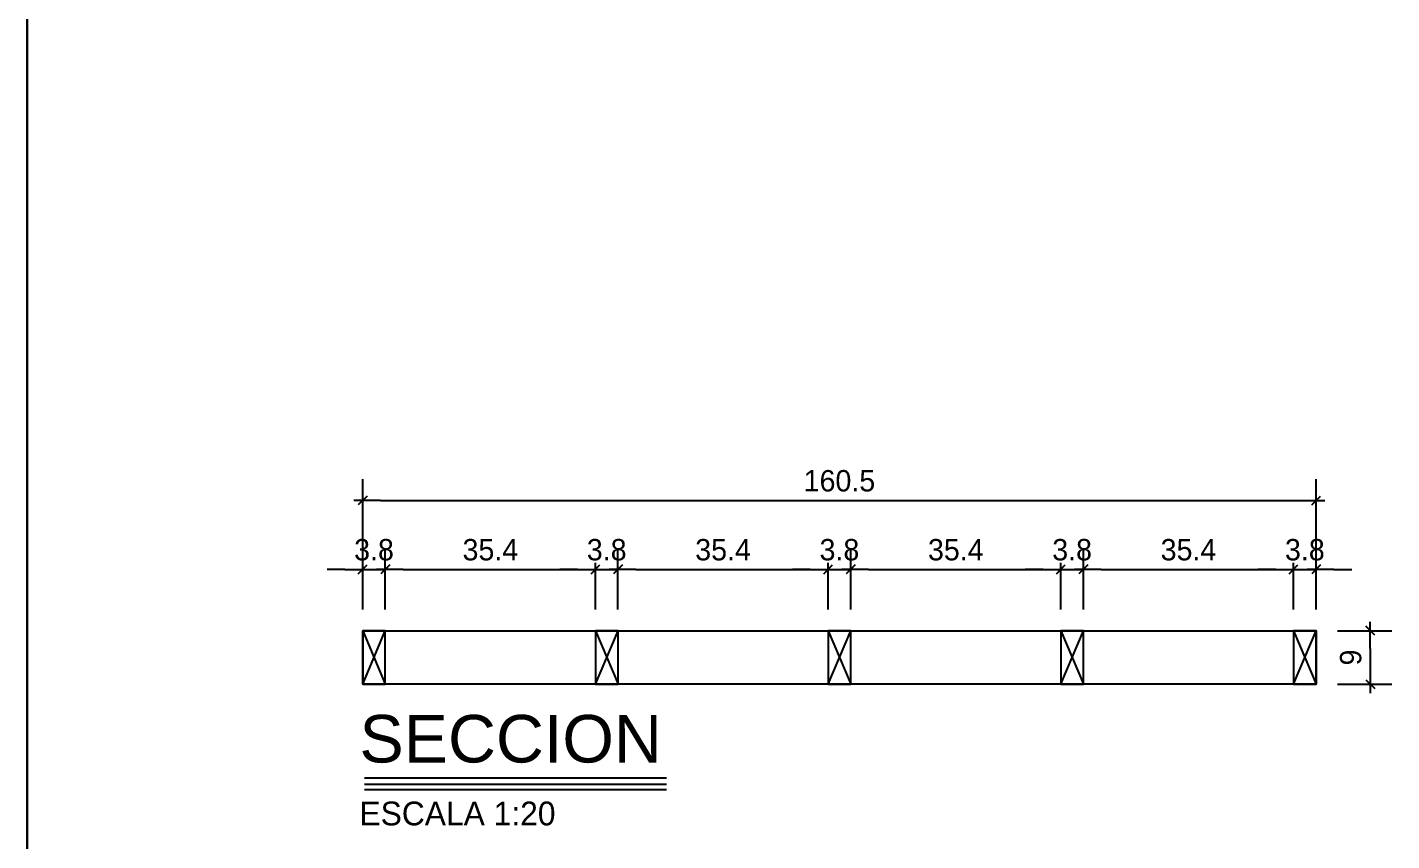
# Model space of a CAD drawing. Header units: millimetres. Extents: x 19458 to 19801, y 4351 to 4752.
# Drawn here: x 19614.326 to 19616.623, y 4508.332 to 4509.701 of the extents above; entities that cross this region are included whole.
import ezdxf
from ezdxf.enums import TextEntityAlignment as Align

# ---------------------------------------------------------------- set-up
doc = ezdxf.new("R2010")
doc.units = ezdxf.units.MM
for name, color, linetype in [('0 @ 0.2', 7, 'Continuous'), ('cotas', 1, 'Continuous'), ('cotas @ 200', 1, 'Continuous'), ('cotas @ 300', 1, 'Continuous'), ('cotas @ 400', 1, 'Continuous'), ('cotas @ 500', 1, 'Continuous'), ('PANELES PARED', 2, 'Continuous'), ('TEXTOS TITULOS @ 0.2', 3, 'Continuous')]:
    doc.layers.add(name, color=color, linetype=linetype)
doc.styles.add('century gothic', font='GOTHIC.TTF')
doc.styles.add('NOTAS', font='GOTHIC.TTF')
doc.styles.add('SMCtitulos', font='sanss___.ttf')
doc.dimstyles.new('ANOTATIVE 100 SMCONSTRUCCIONES', dxfattribs={"dimscale": 0, "dimtxt": 0.18, "dimasz": 0.15, "dimexe": 0.18, "dimexo": 0.09, "dimgap": 0.1, "dimtad": 1, "dimzin": 0, "dimdsep": 46, "dimtxsty": 'century gothic', "dimblk1": 'FLECHA1', "dimblk2": 'FLECHA1', "dimsah": 1, "dimcen": 0.18, "dimdle": 0.075, "dimclrd": 1, "dimclre": 1, "dimclrt": 2, "dimaunit": 1, "dimadec": 0, "dimazin": 0, "dimtfac": 0.75, "dimtix": 1, "dimtmove": 2, "dimatfit": 3, "dimfxl": 0.09, "dimtvp": 1.5, "dimtfill": 1, "dimtolj": 1, "dimtzin": 0, "dimarcsym": 0})
doc.dimstyles.new('ANOTATIVE CM SMCONSTRUCCIONES', dxfattribs={"dimscale": 0, "dimtxt": 0.18, "dimasz": 0.15, "dimexe": 0.18, "dimexo": 0.18, "dimgap": 0.07, "dimtad": 1, "dimdec": 1, "dimlfac": 100, "dimdsep": 46, "dimtxsty": 'century gothic', "dimblk1": 'FLECHA1', "dimblk2": 'FLECHA1', "dimsah": 1, "dimcen": 0.18, "dimdle": 0.075, "dimclrd": 1, "dimclre": 1, "dimclrt": 2, "dimaunit": 1, "dimadec": 0, "dimazin": 2, "dimtfac": 0.75, "dimtdec": 1, "dimtix": 1, "dimtmove": 2, "dimatfit": 3, "dimfxl": 0.09, "dimtvp": 1.5, "dimtfill": 1, "dimtolj": 1, "dimtzin": 0, "dimarcsym": 0})

# ---------------------------------------------------------------- blocks, each defined once
blk = doc.blocks.new('FLECHA1')
at = {"color": 4}
blk.add_line((-0.246176, -0.248081), (0.248081, 0.25), dxfattribs=at)
at = {"color": 1}
blk.add_line((-1, 0), (0.496162, 0), dxfattribs=at)
blk = doc.blocks.new('*D1568')
at = {"layer": 'cotas', "color": 1, "lineweight": -2, "transparency": 16777216}
for p, q in [((19614.326, 4625.8448), (19614.326, 4700.8448)), ((19570.9836, 4550.8448), (19524.326, 4550.8448)), ((19614.326, 4548.4298), (19614.326, 4550.8448)), ((19570.5339, 4548.4298), (19524.326, 4548.4298)), ((19614.326, 4473.4298), (19614.326, 4398.4298))]:
    blk.add_line(p, q, dxfattribs=at)
at = {"layer": 'Defpoints', "color": 0, "transparency": 16777216}
for p in [(19614.326, 4550.8448), (19615.9836, 4550.8448), (19615.5339, 4548.4298)]:
    blk.add_point(p, dxfattribs=at)
at = {"layer": 'cotas', "color": 1, "lineweight": -2, "transparency": 16777216, "xscale": 75, "yscale": 75, "zscale": 75}
for p, rotation in [((19614.326, 4550.8448), 270), ((19614.326, 4548.4298), 90)]:
    blk.add_blockref('FLECHA1', p, dxfattribs=dict(at, rotation=rotation))
at = {"layer": 'cotas', "color": 2, "transparency": 16777216, "insert": (19517.3376, 4549.6373), "char_height": 90, "attachment_point": 5, "rotation": 90, "style": 'century gothic', "bg_fill": 3, "box_fill_scale": 1.1, "bg_fill_color": 256, "bg_fill_true_color": 13158600, "bg_fill_transparency": 0}
blk.add_mtext('\\A1;2.42', dxfattribs=at)
blk = doc.blocks.new('*D1597')
at = {"layer": 'cotas', "color": 1, "lineweight": -2, "transparency": 16777216}
for p, q in [((19614.326, 4580.8448), (19614.326, 4610.8448)), ((19597.9836, 4550.8448), (19578.326, 4550.8448)), ((19614.326, 4548.4298), (19614.326, 4550.8448)), ((19597.5339, 4548.4298), (19578.326, 4548.4298)), ((19614.326, 4518.4298), (19614.326, 4488.4298))]:
    blk.add_line(p, q, dxfattribs=at)
at = {"layer": 'Defpoints', "color": 0, "transparency": 16777216}
for p in [(19614.326, 4550.8448), (19615.9836, 4550.8448), (19615.5339, 4548.4298)]:
    blk.add_point(p, dxfattribs=at)
at = {"layer": 'cotas', "color": 1, "lineweight": -2, "transparency": 16777216, "xscale": 30, "yscale": 30, "zscale": 30}
for p, rotation in [((19614.326, 4550.8448), 270), ((19614.326, 4548.4298), 90)]:
    blk.add_blockref('FLECHA1', p, dxfattribs=dict(at, rotation=rotation))
at = {"layer": 'cotas', "color": 2, "transparency": 16777216, "insert": (19575.5307, 4549.6373), "char_height": 36, "attachment_point": 5, "rotation": 90, "style": 'century gothic', "bg_fill": 3, "box_fill_scale": 1.1, "bg_fill_color": 256, "bg_fill_true_color": 13158600, "bg_fill_transparency": 0}
blk.add_mtext('\\A1;2.42', dxfattribs=at)
blk = doc.blocks.new('*D1614')
at = {"layer": 'cotas', "color": 1, "lineweight": -2, "transparency": 16777216}
for p, q in [((19614.326, 4595.8448), (19614.326, 4640.8448)), ((19588.9836, 4550.8448), (19560.326, 4550.8448)), ((19614.326, 4548.4298), (19614.326, 4550.8448)), ((19588.5339, 4548.4298), (19560.326, 4548.4298)), ((19614.326, 4503.4298), (19614.326, 4458.4298))]:
    blk.add_line(p, q, dxfattribs=at)
at = {"layer": 'Defpoints', "color": 0, "transparency": 16777216}
for p in [(19614.326, 4550.8448), (19615.9836, 4550.8448), (19615.5339, 4548.4298)]:
    blk.add_point(p, dxfattribs=at)
at = {"layer": 'cotas', "color": 1, "lineweight": -2, "transparency": 16777216, "xscale": 45, "yscale": 45, "zscale": 45}
for p, rotation in [((19614.326, 4550.8448), 270), ((19614.326, 4548.4298), 90)]:
    blk.add_blockref('FLECHA1', p, dxfattribs=dict(at, rotation=rotation))
at = {"layer": 'cotas', "color": 2, "transparency": 16777216, "insert": (19556.133, 4549.6373), "char_height": 54, "attachment_point": 5, "rotation": 90, "style": 'century gothic', "bg_fill": 3, "box_fill_scale": 1.1, "bg_fill_color": 256, "bg_fill_true_color": 13158600, "bg_fill_transparency": 0}
blk.add_mtext('\\A1;2.42', dxfattribs=at)
blk = doc.blocks.new('*D1620')
at = {"layer": 'cotas', "color": 1, "lineweight": -2, "transparency": 16777216}
for p, q in [((19614.326, 4610.8448), (19614.326, 4670.8448)), ((19579.9836, 4550.8448), (19542.326, 4550.8448)), ((19614.326, 4548.4298), (19614.326, 4550.8448)), ((19579.5339, 4548.4298), (19542.326, 4548.4298)), ((19614.326, 4488.4298), (19614.326, 4428.4298))]:
    blk.add_line(p, q, dxfattribs=at)
at = {"layer": 'Defpoints', "color": 0, "transparency": 16777216}
for p in [(19614.326, 4550.8448), (19615.9836, 4550.8448), (19615.5339, 4548.4298)]:
    blk.add_point(p, dxfattribs=at)
at = {"layer": 'cotas', "color": 1, "lineweight": -2, "transparency": 16777216, "xscale": 60, "yscale": 60, "zscale": 60}
for p, rotation in [((19614.326, 4550.8448), 270), ((19614.326, 4548.4298), 90)]:
    blk.add_blockref('FLECHA1', p, dxfattribs=dict(at, rotation=rotation))
at = {"layer": 'cotas', "color": 2, "transparency": 16777216, "insert": (19536.7353, 4549.6373), "char_height": 72, "attachment_point": 5, "rotation": 90, "style": 'century gothic', "bg_fill": 3, "box_fill_scale": 1.1, "bg_fill_color": 256, "bg_fill_true_color": 13158600, "bg_fill_transparency": 0}
blk.add_mtext('\\A1;2.42', dxfattribs=at)
blk = doc.blocks.new('PZ1')
at = {"layer": 'PANELES PARED'}
for p, q in [((19503.9863, 4507.8495), (19504.0243, 4507.7595)), ((19503.9863, 4507.7595), (19504.0243, 4507.8495))]:
    blk.add_line(p, q, dxfattribs=at)
blk.add_lwpolyline([(19503.9863, 4507.7595), (19504.0243, 4507.7595), (19504.0243, 4507.8495), (19503.9863, 4507.8495)], close=True, dxfattribs=at)
blk = doc.blocks.new('*U14')
at = {"color": 2}
blk.add_line((0, 0.052), (2.541, 0.052), dxfattribs=at)
at = {"color": 250}
blk.add_line((0, 0), (2.541, 0), dxfattribs=at)
at = {"color": 7}
blk.add_line((0, -0.047), (2.541, -0.047), dxfattribs=at)
at = {"color": 0, "linetype": 'ByBlock', "lineweight": -2, "style": 'NOTAS'}
for tag, p in [('1TITLE', (0.027, 1.014)), ('2TITLE', (-0.043, 0.181))]:
    blk.add_attdef(tag, p, '', height=0.3, dxfattribs=at)
blk.add_attdef('SCALE', text='', height=0.18, dxfattribs=at).set_placement((-0.043, -0.148), align=Align.TOP_LEFT)
blk = doc.blocks.new('*D1105')
at = {"color": 1, "lineweight": -2, "transparency": 16777216}
for p, q in [((19616.5317, 4508.6856), (19616.6229, 4508.6856)), ((19616.5869, 4508.6556), (19616.5869, 4508.6256)), ((19616.5317, 4508.5956), (19616.6229, 4508.5956))]:
    blk.add_line(p, q, dxfattribs=at)
at = {"layer": 'Defpoints', "color": 0, "transparency": 16777216}
for p in [(19616.4957, 4508.6856), (19616.4957, 4508.5956), (19616.5869, 4508.5956)]:
    blk.add_point(p, dxfattribs=at)
at = {"color": 1, "lineweight": -2, "transparency": 16777216, "xscale": 0.03, "yscale": 0.03, "zscale": 0.03}
for p, rotation in [((19616.5869, 4508.6856), 90), ((19616.5869, 4508.5956), 270)]:
    blk.add_blockref('FLECHA1', p, dxfattribs=dict(at, rotation=rotation))
at = {"color": 2, "transparency": 16777216, "insert": (19616.554, 4508.6406), "char_height": 0.036, "attachment_point": 5, "rotation": 90, "style": 'century gothic', "bg_fill": 3, "box_fill_scale": 1.1, "bg_fill_color": 256, "bg_fill_true_color": 13158600, "bg_fill_transparency": 0}
blk.add_mtext('\\A1;9', dxfattribs=at)
blk = doc.blocks.new('*D1108')
at = {"color": 1, "lineweight": -2, "transparency": 16777216}
for p, q in [((19614.8907, 4508.7216), (19614.8907, 4508.8248)), ((19614.9287, 4508.7216), (19614.9287, 4508.8248)), ((19614.8607, 4508.7888), (19614.8307, 4508.7888)), ((19614.8907, 4508.7888), (19614.9287, 4508.7888)), ((19614.9587, 4508.7888), (19614.9887, 4508.7888))]:
    blk.add_line(p, q, dxfattribs=at)
at = {"layer": 'Defpoints', "color": 0, "transparency": 16777216}
for p in [(19614.9287, 4508.7888), (19614.8907, 4508.6856), (19614.9287, 4508.6856)]:
    blk.add_point(p, dxfattribs=at)
at = {"color": 1, "lineweight": -2, "transparency": 16777216, "xscale": 0.03, "yscale": 0.03, "zscale": 0.03}
blk.add_blockref('FLECHA1', (19614.8907, 4508.7888), dxfattribs=at)
at = {"color": 1, "lineweight": -2, "transparency": 16777216, "xscale": 0.03, "yscale": 0.03, "zscale": 0.03, "rotation": 180}
blk.add_blockref('FLECHA1', (19614.9287, 4508.7888), dxfattribs=at)
at = {"color": 2, "transparency": 16777216, "insert": (19614.9097, 4508.8217), "char_height": 0.036, "attachment_point": 5, "style": 'century gothic', "bg_fill": 3, "box_fill_scale": 1.1, "bg_fill_color": 256, "bg_fill_true_color": 13158600, "bg_fill_transparency": 0}
blk.add_mtext('\\A1;3.8', dxfattribs=at)
blk = doc.blocks.new('*D1109')
at = {"color": 1, "lineweight": -2, "transparency": 16777216}
for p, q in [((19614.9287, 4508.7216), (19614.9287, 4508.8248)), ((19615.2824, 4508.7216), (19615.2824, 4508.8248)), ((19614.9587, 4508.7888), (19615.2524, 4508.7888))]:
    blk.add_line(p, q, dxfattribs=at)
at = {"layer": 'Defpoints', "color": 0, "transparency": 16777216}
for p in [(19615.2824, 4508.7888), (19614.9287, 4508.6856), (19615.2824, 4508.6856)]:
    blk.add_point(p, dxfattribs=at)
at = {"color": 1, "lineweight": -2, "transparency": 16777216, "xscale": 0.03, "yscale": 0.03, "zscale": 0.03, "rotation": 180}
blk.add_blockref('FLECHA1', (19614.9287, 4508.7888), dxfattribs=at)
at = {"color": 1, "lineweight": -2, "transparency": 16777216, "xscale": 0.03, "yscale": 0.03, "zscale": 0.03}
blk.add_blockref('FLECHA1', (19615.2824, 4508.7888), dxfattribs=at)
at = {"color": 2, "transparency": 16777216, "insert": (19615.1056, 4508.8217), "char_height": 0.036, "attachment_point": 5, "style": 'century gothic', "bg_fill": 3, "box_fill_scale": 1.1, "bg_fill_color": 256, "bg_fill_true_color": 13158600, "bg_fill_transparency": 0}
blk.add_mtext('\\A1;35.4', dxfattribs=at)
blk = doc.blocks.new('*D1110')
at = {"color": 1, "lineweight": -2, "transparency": 16777216}
for p, q in [((19615.2824, 4508.7216), (19615.2824, 4508.8248)), ((19615.3204, 4508.7216), (19615.3204, 4508.8248)), ((19615.2524, 4508.7888), (19615.2224, 4508.7888)), ((19615.2824, 4508.7888), (19615.3204, 4508.7888)), ((19615.3504, 4508.7888), (19615.3804, 4508.7888))]:
    blk.add_line(p, q, dxfattribs=at)
at = {"layer": 'Defpoints', "color": 0, "transparency": 16777216}
for p in [(19615.3204, 4508.7888), (19615.2824, 4508.6856), (19615.3204, 4508.6856)]:
    blk.add_point(p, dxfattribs=at)
at = {"color": 1, "lineweight": -2, "transparency": 16777216, "xscale": 0.03, "yscale": 0.03, "zscale": 0.03}
blk.add_blockref('FLECHA1', (19615.2824, 4508.7888), dxfattribs=at)
at = {"color": 1, "lineweight": -2, "transparency": 16777216, "xscale": 0.03, "yscale": 0.03, "zscale": 0.03, "rotation": 180}
blk.add_blockref('FLECHA1', (19615.3204, 4508.7888), dxfattribs=at)
at = {"color": 2, "transparency": 16777216, "insert": (19615.3014, 4508.8217), "char_height": 0.036, "attachment_point": 5, "style": 'century gothic', "bg_fill": 3, "box_fill_scale": 1.1, "bg_fill_color": 256, "bg_fill_true_color": 13158600, "bg_fill_transparency": 0}
blk.add_mtext('\\A1;3.8', dxfattribs=at)
blk = doc.blocks.new('*D1111')
at = {"color": 1, "lineweight": -2, "transparency": 16777216}
for p, q in [((19615.3204, 4508.7216), (19615.3204, 4508.8248)), ((19615.6742, 4508.7216), (19615.6742, 4508.8248)), ((19615.3504, 4508.7888), (19615.6442, 4508.7888))]:
    blk.add_line(p, q, dxfattribs=at)
at = {"layer": 'Defpoints', "color": 0, "transparency": 16777216}
for p in [(19615.6742, 4508.7888), (19615.3204, 4508.6856), (19615.6742, 4508.6856)]:
    blk.add_point(p, dxfattribs=at)
at = {"color": 1, "lineweight": -2, "transparency": 16777216, "xscale": 0.03, "yscale": 0.03, "zscale": 0.03, "rotation": 180}
blk.add_blockref('FLECHA1', (19615.3204, 4508.7888), dxfattribs=at)
at = {"color": 1, "lineweight": -2, "transparency": 16777216, "xscale": 0.03, "yscale": 0.03, "zscale": 0.03}
blk.add_blockref('FLECHA1', (19615.6742, 4508.7888), dxfattribs=at)
at = {"color": 2, "transparency": 16777216, "insert": (19615.4973, 4508.8217), "char_height": 0.036, "attachment_point": 5, "style": 'century gothic', "bg_fill": 3, "box_fill_scale": 1.1, "bg_fill_color": 256, "bg_fill_true_color": 13158600, "bg_fill_transparency": 0}
blk.add_mtext('\\A1;35.4', dxfattribs=at)
blk = doc.blocks.new('*D1112')
at = {"color": 1, "lineweight": -2, "transparency": 16777216}
for p, q in [((19615.6742, 4508.7216), (19615.6742, 4508.8248)), ((19615.7122, 4508.7216), (19615.7122, 4508.8248)), ((19615.6442, 4508.7888), (19615.6142, 4508.7888)), ((19615.6742, 4508.7888), (19615.7122, 4508.7888)), ((19615.7422, 4508.7888), (19615.7722, 4508.7888))]:
    blk.add_line(p, q, dxfattribs=at)
at = {"layer": 'Defpoints', "color": 0, "transparency": 16777216}
for p in [(19615.7122, 4508.7888), (19615.6742, 4508.6856), (19615.7122, 4508.6856)]:
    blk.add_point(p, dxfattribs=at)
at = {"color": 1, "lineweight": -2, "transparency": 16777216, "xscale": 0.03, "yscale": 0.03, "zscale": 0.03}
blk.add_blockref('FLECHA1', (19615.6742, 4508.7888), dxfattribs=at)
at = {"color": 1, "lineweight": -2, "transparency": 16777216, "xscale": 0.03, "yscale": 0.03, "zscale": 0.03, "rotation": 180}
blk.add_blockref('FLECHA1', (19615.7122, 4508.7888), dxfattribs=at)
at = {"color": 2, "transparency": 16777216, "insert": (19615.6932, 4508.8217), "char_height": 0.036, "attachment_point": 5, "style": 'century gothic', "bg_fill": 3, "box_fill_scale": 1.1, "bg_fill_color": 256, "bg_fill_true_color": 13158600, "bg_fill_transparency": 0}
blk.add_mtext('\\A1;3.8', dxfattribs=at)
blk = doc.blocks.new('*D1113')
at = {"color": 1, "lineweight": -2, "transparency": 16777216}
for p, q in [((19615.7122, 4508.7216), (19615.7122, 4508.8248)), ((19616.0659, 4508.7216), (19616.0659, 4508.8248)), ((19615.7422, 4508.7888), (19616.0359, 4508.7888))]:
    blk.add_line(p, q, dxfattribs=at)
at = {"layer": 'Defpoints', "color": 0, "transparency": 16777216}
for p in [(19616.0659, 4508.7888), (19615.7122, 4508.6856), (19616.0659, 4508.6856)]:
    blk.add_point(p, dxfattribs=at)
at = {"color": 1, "lineweight": -2, "transparency": 16777216, "xscale": 0.03, "yscale": 0.03, "zscale": 0.03, "rotation": 180}
blk.add_blockref('FLECHA1', (19615.7122, 4508.7888), dxfattribs=at)
at = {"color": 1, "lineweight": -2, "transparency": 16777216, "xscale": 0.03, "yscale": 0.03, "zscale": 0.03}
blk.add_blockref('FLECHA1', (19616.0659, 4508.7888), dxfattribs=at)
at = {"color": 2, "transparency": 16777216, "insert": (19615.8891, 4508.8217), "char_height": 0.036, "attachment_point": 5, "style": 'century gothic', "bg_fill": 3, "box_fill_scale": 1.1, "bg_fill_color": 256, "bg_fill_true_color": 13158600, "bg_fill_transparency": 0}
blk.add_mtext('\\A1;35.4', dxfattribs=at)
blk = doc.blocks.new('*D1114')
at = {"color": 1, "lineweight": -2, "transparency": 16777216}
for p, q in [((19616.0659, 4508.7216), (19616.0659, 4508.8248)), ((19616.1039, 4508.7216), (19616.1039, 4508.8248)), ((19616.0359, 4508.7888), (19616.0059, 4508.7888)), ((19616.0659, 4508.7888), (19616.1039, 4508.7888)), ((19616.1339, 4508.7888), (19616.1639, 4508.7888))]:
    blk.add_line(p, q, dxfattribs=at)
at = {"layer": 'Defpoints', "color": 0, "transparency": 16777216}
for p in [(19616.1039, 4508.7888), (19616.0659, 4508.6856), (19616.1039, 4508.6856)]:
    blk.add_point(p, dxfattribs=at)
at = {"color": 1, "lineweight": -2, "transparency": 16777216, "xscale": 0.03, "yscale": 0.03, "zscale": 0.03}
blk.add_blockref('FLECHA1', (19616.0659, 4508.7888), dxfattribs=at)
at = {"color": 1, "lineweight": -2, "transparency": 16777216, "xscale": 0.03, "yscale": 0.03, "zscale": 0.03, "rotation": 180}
blk.add_blockref('FLECHA1', (19616.1039, 4508.7888), dxfattribs=at)
at = {"color": 2, "transparency": 16777216, "insert": (19616.0849, 4508.8217), "char_height": 0.036, "attachment_point": 5, "style": 'century gothic', "bg_fill": 3, "box_fill_scale": 1.1, "bg_fill_color": 256, "bg_fill_true_color": 13158600, "bg_fill_transparency": 0}
blk.add_mtext('\\A1;3.8', dxfattribs=at)
blk = doc.blocks.new('*D1115')
at = {"color": 1, "lineweight": -2, "transparency": 16777216}
for p, q in [((19616.1039, 4508.7216), (19616.1039, 4508.8248)), ((19616.4577, 4508.7216), (19616.4577, 4508.8248)), ((19616.1339, 4508.7888), (19616.4277, 4508.7888))]:
    blk.add_line(p, q, dxfattribs=at)
at = {"layer": 'Defpoints', "color": 0, "transparency": 16777216}
for p in [(19616.4577, 4508.7888), (19616.1039, 4508.6856), (19616.4577, 4508.6856)]:
    blk.add_point(p, dxfattribs=at)
at = {"color": 1, "lineweight": -2, "transparency": 16777216, "xscale": 0.03, "yscale": 0.03, "zscale": 0.03, "rotation": 180}
blk.add_blockref('FLECHA1', (19616.1039, 4508.7888), dxfattribs=at)
at = {"color": 1, "lineweight": -2, "transparency": 16777216, "xscale": 0.03, "yscale": 0.03, "zscale": 0.03}
blk.add_blockref('FLECHA1', (19616.4577, 4508.7888), dxfattribs=at)
at = {"color": 2, "transparency": 16777216, "insert": (19616.2808, 4508.8217), "char_height": 0.036, "attachment_point": 5, "style": 'century gothic', "bg_fill": 3, "box_fill_scale": 1.1, "bg_fill_color": 256, "bg_fill_true_color": 13158600, "bg_fill_transparency": 0}
blk.add_mtext('\\A1;35.4', dxfattribs=at)
blk = doc.blocks.new('*D1106')
at = {"color": 1, "lineweight": -2, "transparency": 16777216}
for p, q in [((19616.4577, 4508.7216), (19616.4577, 4508.8248)), ((19616.4957, 4508.7216), (19616.4957, 4508.8248)), ((19616.4277, 4508.7888), (19616.3977, 4508.7888)), ((19616.4577, 4508.7888), (19616.4957, 4508.7888)), ((19616.5257, 4508.7888), (19616.5557, 4508.7888))]:
    blk.add_line(p, q, dxfattribs=at)
at = {"layer": 'Defpoints', "color": 0, "transparency": 16777216}
for p in [(19616.4957, 4508.7888), (19616.4577, 4508.6856), (19616.4957, 4508.6856)]:
    blk.add_point(p, dxfattribs=at)
at = {"color": 1, "lineweight": -2, "transparency": 16777216, "xscale": 0.03, "yscale": 0.03, "zscale": 0.03}
blk.add_blockref('FLECHA1', (19616.4577, 4508.7888), dxfattribs=at)
at = {"color": 1, "lineweight": -2, "transparency": 16777216, "xscale": 0.03, "yscale": 0.03, "zscale": 0.03, "rotation": 180}
blk.add_blockref('FLECHA1', (19616.4957, 4508.7888), dxfattribs=at)
at = {"color": 2, "transparency": 16777216, "insert": (19616.4767, 4508.8217), "char_height": 0.036, "attachment_point": 5, "style": 'century gothic', "bg_fill": 3, "box_fill_scale": 1.1, "bg_fill_color": 256, "bg_fill_true_color": 13158600, "bg_fill_transparency": 0}
blk.add_mtext('\\A1;3.8', dxfattribs=at)
blk = doc.blocks.new('*D1107')
at = {"color": 1, "lineweight": -2, "transparency": 16777216}
for p, q in [((19614.8907, 4508.7216), (19614.8907, 4508.9408)), ((19616.4957, 4508.7216), (19616.4957, 4508.9408)), ((19614.9207, 4508.9048), (19616.4657, 4508.9048))]:
    blk.add_line(p, q, dxfattribs=at)
at = {"layer": 'Defpoints', "color": 0, "transparency": 16777216}
for p in [(19616.4957, 4508.9048), (19614.8907, 4508.6856), (19616.4957, 4508.6856)]:
    blk.add_point(p, dxfattribs=at)
at = {"color": 1, "lineweight": -2, "transparency": 16777216, "xscale": 0.03, "yscale": 0.03, "zscale": 0.03, "rotation": 180}
blk.add_blockref('FLECHA1', (19614.8907, 4508.9048), dxfattribs=at)
at = {"color": 1, "lineweight": -2, "transparency": 16777216, "xscale": 0.03, "yscale": 0.03, "zscale": 0.03}
blk.add_blockref('FLECHA1', (19616.4957, 4508.9048), dxfattribs=at)
at = {"color": 2, "transparency": 16777216, "insert": (19615.6932, 4508.9377), "char_height": 0.036, "attachment_point": 5, "style": 'century gothic', "bg_fill": 3, "box_fill_scale": 1.1, "bg_fill_color": 256, "bg_fill_true_color": 13158600, "bg_fill_transparency": 0}
blk.add_mtext('\\A1;160.5', dxfattribs=at)
blk = doc.blocks.new('*U1729')
at = {"layer": 'cotas @ 500'}
dim = blk.add_linear_dim(base=(19614.3260382735, 4550.8448237801), p1=(19615.5338597089, 4548.4298237801), p2=(19615.9836080801, 4550.8448237801), angle=90, dimstyle='ANOTATIVE 100 SMCONSTRUCCIONES', override={"dimscale": 500, "dimtix": 1, "dimtofl": 1, "dimtmove": 1, "dimatfit": 1}, dxfattribs=at)
dim.commit()
dim.dimension.update_dxf_attribs({"geometry": '*D1568', "text_midpoint": (19517.3375950376, 4549.6373237801)})
at = {"layer": 'cotas @ 200'}
dim = blk.add_linear_dim(base=(19614.3260382735, 4550.8448237801), p1=(19615.5338597089, 4548.4298237801), p2=(19615.9836080801, 4550.8448237801), angle=90, dimstyle='ANOTATIVE 100 SMCONSTRUCCIONES', override={"dimscale": 200, "dimtix": 1, "dimtofl": 1, "dimtmove": 1, "dimatfit": 1}, dxfattribs=at)
dim.commit()
dim.dimension.update_dxf_attribs({"geometry": '*D1597', "text_midpoint": (19575.5306609792, 4549.6373237801)})
at = {"layer": 'cotas @ 300'}
dim = blk.add_linear_dim(base=(19614.3260382735, 4550.8448237801), p1=(19615.5338597089, 4548.4298237801), p2=(19615.9836080801, 4550.8448237801), angle=90, dimstyle='ANOTATIVE 100 SMCONSTRUCCIONES', override={"dimscale": 300, "dimtix": 1, "dimtofl": 1, "dimtmove": 1, "dimatfit": 1}, dxfattribs=at)
dim.commit()
dim.dimension.update_dxf_attribs({"geometry": '*D1614', "text_midpoint": (19556.132972332, 4549.6373237801)})
at = {"layer": 'cotas @ 400'}
dim = blk.add_linear_dim(base=(19614.3260382735, 4550.8448237801), p1=(19615.5338597089, 4548.4298237801), p2=(19615.9836080801, 4550.8448237801), angle=90, dimstyle='ANOTATIVE 100 SMCONSTRUCCIONES', override={"dimscale": 400, "dimtix": 1, "dimtofl": 1, "dimtmove": 1, "dimatfit": 1}, dxfattribs=at)
dim.commit()
dim.dimension.update_dxf_attribs({"geometry": '*D1620', "text_midpoint": (19536.7352836848, 4549.6373237801)})

msp = doc.modelspace()

# ---------------------------------------------------------------- block references
at = {"layer": 'cotas'}
msp.add_blockref('*U1729', (0, 0), dxfattribs=at)

# ---------------------------------------------------------------- next in the draw order: linework, layer by layer
at = {"layer": 'PANELES PARED'}
msp.add_lwpolyline([(19614.8907, 4508.6856), (19616.4957, 4508.6856), (19616.4957, 4508.5956), (19614.8907, 4508.5956)], close=True, dxfattribs=at)

# ---------------------------------------------------------------- next in the draw order: block references
for p in [(110.9044, 0.8362), (111.2962, 0.8362), (111.6879, 0.8362), (112.0797, 0.8362)]:
    msp.add_blockref('PZ1', p)
at = {"layer": 'TEXTOS TITULOS @ 0.2'}
ref = msp.add_blockref('*U14', (19614.8938, 4508.4276), dxfattribs=dict(at, xscale=0.2, yscale=0.2, zscale=0.2))
ref.add_attrib('2TITLE', 'SECCION', (19614.8852, 4508.4639), dxfattribs={"layer": '0', "color": 0, "linetype": 'ByBlock', "lineweight": -2, "height": 0.08, "style": 'SMCtitulos'})
ref.add_attrib('SCALE', 'ESCALA 1:20', dxfattribs={"layer": '0', "color": 0, "linetype": 'ByBlock', "lineweight": -2, "height": 0.04, "style": 'NOTAS'}).set_placement((19614.8852, 4508.3981), align=Align.TOP_LEFT)

# ---------------------------------------------------------------- next in the draw order: dimensions: what is measured, and where the dimension line sits
at = {"layer": '0 @ 0.2'}
dim = msp.add_linear_dim(base=(19614.9287, 4508.7888), p1=(19614.8907, 4508.6856), p2=(19614.9287, 4508.6856), dimstyle='ANOTATIVE CM SMCONSTRUCCIONES', override={"dimscale": 0.2, "dimtix": 1, "dimtofl": 1, "dimtmove": 2, "dimatfit": 3}, dxfattribs=at)
dim.commit()
dim.dimension.update_dxf_attribs({"geometry": '*D1108', "text_midpoint": (19614.9097, 4508.8217)})
dim = msp.add_linear_dim(base=(19616.5869, 4508.5956), p1=(19616.4957, 4508.6856), p2=(19616.4957, 4508.5956), angle=90, dimstyle='ANOTATIVE CM SMCONSTRUCCIONES', override={"dimscale": 0.2, "dimtix": 1, "dimtofl": 1, "dimtmove": 2, "dimatfit": 3}, dxfattribs=at)
dim.commit()
dim.dimension.update_dxf_attribs({"geometry": '*D1105', "text_midpoint": (19616.554, 4508.6406)})

# ---------------------------------------------------------------- next in the draw order: block references
msp.add_blockref('PZ1', (112.4714, 0.8362))

# ---------------------------------------------------------------- next in the draw order: dimensions: what is measured, and where the dimension line sits
dim = msp.add_linear_dim(base=(19615.2824, 4508.7888), p1=(19614.9287, 4508.6856), p2=(19615.2824, 4508.6856), dimstyle='ANOTATIVE CM SMCONSTRUCCIONES', override={"dimscale": 0.2, "dimtix": 1, "dimtofl": 1, "dimtmove": 2, "dimatfit": 3}, dxfattribs=at)
dim.commit()
dim.dimension.update_dxf_attribs({"geometry": '*D1109', "text_midpoint": (19615.1056, 4508.8217)})

# ---------------------------------------------------------------- next in the draw order: dimensions: what is measured, and where the dimension line sits
dim = msp.add_linear_dim(base=(19615.3204, 4508.7888), p1=(19615.2824, 4508.6856), p2=(19615.3204, 4508.6856), dimstyle='ANOTATIVE CM SMCONSTRUCCIONES', override={"dimscale": 0.2, "dimtix": 1, "dimtofl": 1, "dimtmove": 2, "dimatfit": 3}, dxfattribs=at)
dim.commit()
dim.dimension.update_dxf_attribs({"geometry": '*D1110', "text_midpoint": (19615.3014, 4508.8217)})

# ---------------------------------------------------------------- next in the draw order: dimensions: what is measured, and where the dimension line sits
dim = msp.add_linear_dim(base=(19615.6742, 4508.7888), p1=(19615.3204, 4508.6856), p2=(19615.6742, 4508.6856), dimstyle='ANOTATIVE CM SMCONSTRUCCIONES', override={"dimscale": 0.2, "dimtix": 1, "dimtofl": 1, "dimtmove": 2, "dimatfit": 3}, dxfattribs=at)
dim.commit()
dim.dimension.update_dxf_attribs({"geometry": '*D1111', "text_midpoint": (19615.4973, 4508.8217)})

# ---------------------------------------------------------------- next in the draw order: dimensions: what is measured, and where the dimension line sits
dim = msp.add_linear_dim(base=(19615.7122, 4508.7888), p1=(19615.6742, 4508.6856), p2=(19615.7122, 4508.6856), dimstyle='ANOTATIVE CM SMCONSTRUCCIONES', override={"dimscale": 0.2, "dimtix": 1, "dimtofl": 1, "dimtmove": 2, "dimatfit": 3}, dxfattribs=at)
dim.commit()
dim.dimension.update_dxf_attribs({"geometry": '*D1112', "text_midpoint": (19615.6932, 4508.8217)})

# ---------------------------------------------------------------- next in the draw order: dimensions: what is measured, and where the dimension line sits
dim = msp.add_linear_dim(base=(19616.0659, 4508.7888), p1=(19615.7122, 4508.6856), p2=(19616.0659, 4508.6856), dimstyle='ANOTATIVE CM SMCONSTRUCCIONES', override={"dimscale": 0.2, "dimtix": 1, "dimtofl": 1, "dimtmove": 2, "dimatfit": 3}, dxfattribs=at)
dim.commit()
dim.dimension.update_dxf_attribs({"geometry": '*D1113', "text_midpoint": (19615.8891, 4508.8217)})

# ---------------------------------------------------------------- next in the draw order: dimensions: what is measured, and where the dimension line sits
dim = msp.add_linear_dim(base=(19616.1039, 4508.7888), p1=(19616.0659, 4508.6856), p2=(19616.1039, 4508.6856), dimstyle='ANOTATIVE CM SMCONSTRUCCIONES', override={"dimscale": 0.2, "dimtix": 1, "dimtofl": 1, "dimtmove": 2, "dimatfit": 3}, dxfattribs=at)
dim.commit()
dim.dimension.update_dxf_attribs({"geometry": '*D1114', "text_midpoint": (19616.0849, 4508.8217)})

# ---------------------------------------------------------------- next in the draw order: dimensions: what is measured, and where the dimension line sits
dim = msp.add_linear_dim(base=(19616.4577, 4508.7888), p1=(19616.1039, 4508.6856), p2=(19616.4577, 4508.6856), dimstyle='ANOTATIVE CM SMCONSTRUCCIONES', override={"dimscale": 0.2, "dimtix": 1, "dimtofl": 1, "dimtmove": 2, "dimatfit": 3}, dxfattribs=at)
dim.commit()
dim.dimension.update_dxf_attribs({"geometry": '*D1115', "text_midpoint": (19616.2808, 4508.8217)})

# ---------------------------------------------------------------- next in the draw order: dimensions: what is measured, and where the dimension line sits
dim = msp.add_linear_dim(base=(19616.4957, 4508.7888), p1=(19616.4577, 4508.6856), p2=(19616.4957, 4508.6856), dimstyle='ANOTATIVE CM SMCONSTRUCCIONES', override={"dimscale": 0.2, "dimtix": 1, "dimtofl": 1, "dimtmove": 2, "dimatfit": 3}, dxfattribs=at)
dim.commit()
dim.dimension.update_dxf_attribs({"geometry": '*D1106', "text_midpoint": (19616.4767, 4508.8217)})

# ---------------------------------------------------------------- next in the draw order: dimensions: what is measured, and where the dimension line sits
dim = msp.add_linear_dim(base=(19616.4957, 4508.9048), p1=(19614.8907, 4508.6856), p2=(19616.4957, 4508.6856), dimstyle='ANOTATIVE CM SMCONSTRUCCIONES', override={"dimscale": 0.2, "dimtix": 1, "dimtofl": 1, "dimtmove": 2, "dimatfit": 3}, dxfattribs=at)
dim.commit()
dim.dimension.update_dxf_attribs({"geometry": '*D1107', "text_midpoint": (19615.6932, 4508.9377)})

doc.saveas('drawing.dxf')
